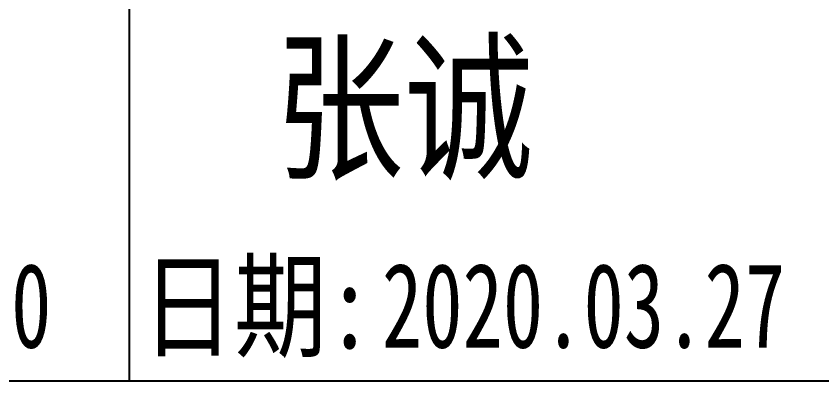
# Model space of a CAD drawing. Header units: millimetres. Extents: x 1333 to 190452, y -42879 to -5704.
# Drawn here: x 185723.39 to 185770.96, y -22804.01 to -22782.46 of the extents above; entities that cross this region are included whole.
import ezdxf
from ezdxf.enums import TextEntityAlignment as Align

# ---------------------------------------------------------------- set-up
doc = ezdxf.new("R2010")
doc.units = ezdxf.units.MM
doc.header["$LTSCALE"] = 0.5
doc.layers.add('图\\M+19E79\\M+195B6\\M+18E9A', color=7, linetype='Continuous')
doc.layers.add('图框', color=7, linetype='Continuous', lineweight=18)
doc.styles.add('国标', font='simfang.ttf', dxfattribs={"width": 0.8})

# ---------------------------------------------------------------- blocks, each defined once
blk = doc.blocks.new('GZDEH零件A4图框V01版')
at = {"layer": '图\\M+19E79\\M+195B6\\M+18E9A', "color": 9}
blk.add_line((68.34, 30.5), (68.34, 13.5), dxfattribs=at)
blk.add_line((68.34, 30.5), (68.34, 13.5), dxfattribs=at)
at = {"layer": '图\\M+19E79\\M+195B6\\M+18E9A', "linetype": 'Continuous'}
blk.add_line((25, 13.5), (205, 13.5), dxfattribs=at)
at = {"layer": '图\\M+19E79\\M+195B6\\M+18E9A', "color": 9, "style": '国标', "width": 0.8}
blk.add_text('日期:', height=2.5, dxfattribs=at).set_placement((72.126, 14.462), align=Align.CENTER)
blk = doc.blocks.new('DEH A4')
at = {"layer": '图框'}
blk.add_blockref('GZDEH零件A4图框V01版', (0, 0), dxfattribs=at)

msp = doc.modelspace()

# ---------------------------------------------------------------- block references
at = {"layer": '图框', "xscale": 2, "yscale": 2, "zscale": 2}
msp.add_blockref('DEH A4', (185593.378, -22831.005), dxfattribs=at)

# ---------------------------------------------------------------- texts
at = {"layer": '图\\M+19E79\\M+195B6\\M+18E9A', "color": 3, "style": '国标'}
for s, height, width, p in [('张诚', 7, 0.8, (185738.655, -22791.372)), ('2020.03.20', 5, 0.7, (185701.665, -22802.045)), ('2020.03.27', 5, 0.7, (185744.985, -22802.045))]:
    msp.add_text(s, height=height, dxfattribs=dict(at, width=width)).set_placement(p)

doc.saveas('drawing.dxf')
